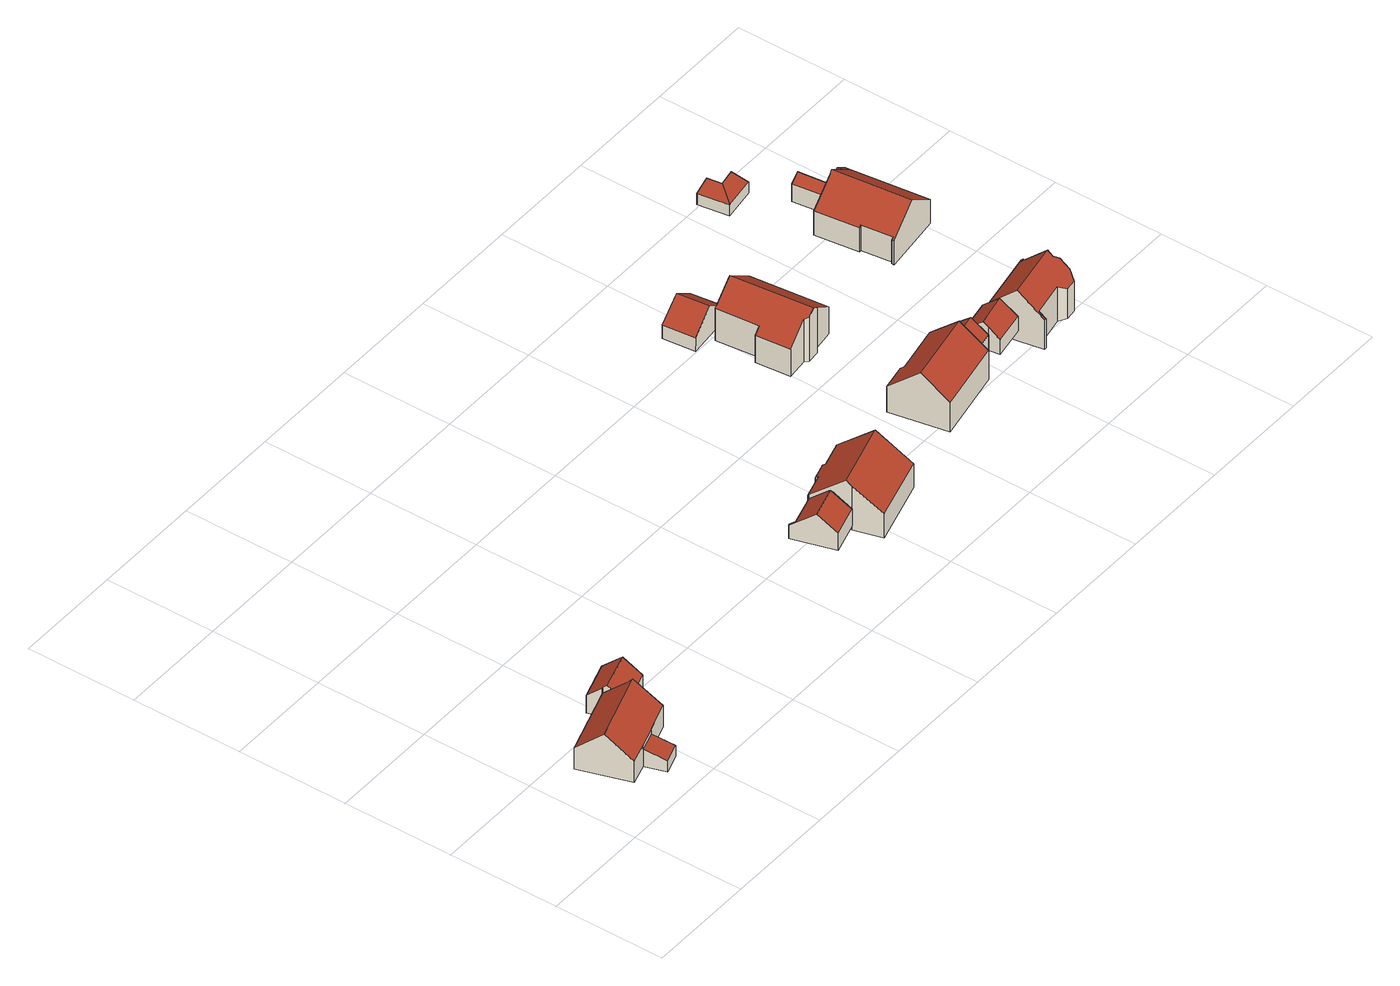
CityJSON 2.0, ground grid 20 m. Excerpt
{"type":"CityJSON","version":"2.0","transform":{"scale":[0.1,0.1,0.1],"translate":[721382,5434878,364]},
"CityObjects":{
"building1":{"type":"Building","attributes":{"Gemeindeschluessel":"09375181","HoeheDach":"379.720","HoeheGrund":"371.360","Methode":"2000","NiedrigsteTraufeDesGebaeudes":"373.615","Geometrietyp2DReferenz":"3000","measuredHeight":8.36,"function":"31001_1000","roofType":"3100","storeysAboveGround":1},"address":[{"Country":"Germany","Locality":"Pettendorf","ThoroughfareName":"Heidegasse 13"}],"geometry":[{"type":"Solid","lod":"2","boundaries":[[[[0,1,2,3]],[[4,5,6,7]],[[4,7,8,9,10,11,0,3,12,13]],[[14,15,2,1,16,17]],[[10,9,18,14,17]],[[19,20,21,22]],[[11,16,1,0]],[[6,5,19,22]],[[10,17,16,11]],[[18,21,20,23,24,15,14]],[[8,7,6,22,21]],[[8,21,18,9]],[[12,24,23,13]],[[4,13,23,20,19,5]],[[12,3,2,15,24]]]],"semantics":{"surfaces":[{"type":"WallSurface","Flaeche":"24.114","Z_MAX":"7.679","Z_MAX_ASL":"379.039","Z_MIN":"0.000","Z_MIN_ASL":"371.360"},{"type":"WallSurface","Flaeche":"8.427","Z_MAX":"2.258","Z_MAX_ASL":"373.618","Z_MIN":"0.000","Z_MIN_ASL":"371.360"},{"type":"GroundSurface","Flaeche":"145.870","Z_MAX":"0.000","Z_MAX_ASL":"371.360","Z_MIN":"0.000","Z_MIN_ASL":"371.360"},{"type":"RoofSurface","Dachneigung":"49.824","Dachorientierung":"342.139","Flaeche":"85.891","Z_MAX":"8.360","Z_MAX_ASL":"379.720","Z_MIN":"4.272","Z_MIN_ASL":"375.632"},{"type":"WallSurface","Flaeche":"61.226","Z_MAX":"8.360","Z_MAX_ASL":"379.720","Z_MIN":"0.000","Z_MIN_ASL":"371.360"},{"type":"WallSurface","Flaeche":"2.577","Z_MAX":"4.230","Z_MAX_ASL":"375.590","Z_MIN":"3.539","Z_MIN_ASL":"374.899"},{"type":"WallSurface","Flaeche":"1.527","Z_MAX":"4.273","Z_MAX_ASL":"375.633","Z_MIN":"0.000","Z_MIN_ASL":"371.360"},{"type":"RoofSurface","Dachneigung":"71.837","Dachorientierung":"162.022","Flaeche":"15.379","Z_MAX":"3.541","Z_MAX_ASL":"374.901","Z_MIN":"2.255","Z_MIN_ASL":"373.615"},{"type":"WallSurface","Flaeche":"56.423","Z_MAX":"4.273","Z_MAX_ASL":"375.633","Z_MIN":"0.000","Z_MIN_ASL":"371.360"},{"type":"RoofSurface","Dachneigung":"49.824","Dachorientierung":"162.139","Flaeche":"85.896","Z_MAX":"8.360","Z_MAX_ASL":"379.720","Z_MIN":"4.230","Z_MIN_ASL":"375.590"},{"type":"WallSurface","Flaeche":"11.554","Z_MAX":"4.268","Z_MAX_ASL":"375.628","Z_MIN":"0.000","Z_MIN_ASL":"371.360"},{"type":"WallSurface","Flaeche":"16.948","Z_MAX":"4.268","Z_MAX_ASL":"375.628","Z_MIN":"0.000","Z_MIN_ASL":"371.360"},{"type":"WallSurface","Flaeche":"24.977","Z_MAX":"4.304","Z_MAX_ASL":"375.664","Z_MIN":"0.000","Z_MIN_ASL":"371.360"},{"type":"WallSurface","Flaeche":"11.575","Z_MAX":"4.281","Z_MAX_ASL":"375.641","Z_MIN":"0.000","Z_MIN_ASL":"371.360"},{"type":"WallSurface","Flaeche":"36.884","Z_MAX":"8.360","Z_MAX_ASL":"379.720","Z_MIN":"0.000","Z_MIN_ASL":"371.360"}],"values":[[0,1,2,3,4,5,6,7,8,9,10,11,12,13,14]]}}]},
"building2":{"type":"Building","attributes":{"Gemeindeschluessel":"09375181","HoeheDach":"377.302","HoeheGrund":"371.050","Methode":"1000","NiedrigsteTraufeDesGebaeudes":"374.549","Geometrietyp2DReferenz":"3000","measuredHeight":6.25,"function":"31001_2463","roofType":"3100","storeysAboveGround":1},"geometry":[{"type":"Solid","lod":"2","boundaries":[[[[25,26,27,28,29,30]],[[31,32,33,34,35,36]],[[30,36,35,25]],[[26,37,38,27]],[[29,31,36,30]],[[28,32,31,29]],[[25,35,34,37,26]],[[38,37,34,33]],[[27,38,33,32,28]]]],"semantics":{"surfaces":[{"type":"GroundSurface","Flaeche":"46.655","Z_MAX":"0.000","Z_MAX_ASL":"371.050","Z_MIN":"0.000","Z_MIN_ASL":"371.050"},{"type":"RoofSurface","Dachneigung":"50.167","Dachorientierung":"342.011","Flaeche":"30.941","Z_MAX":"6.252","Z_MAX_ASL":"377.302","Z_MIN":"3.510","Z_MIN_ASL":"374.560"},{"type":"WallSurface","Flaeche":"25.528","Z_MAX":"3.510","Z_MAX_ASL":"374.560","Z_MIN":"0.000","Z_MIN_ASL":"371.050"},{"type":"WallSurface","Flaeche":"24.552","Z_MAX":"3.532","Z_MAX_ASL":"374.582","Z_MIN":"0.000","Z_MIN_ASL":"371.050"},{"type":"WallSurface","Flaeche":"11.673","Z_MAX":"5.639","Z_MAX_ASL":"376.689","Z_MIN":"0.000","Z_MIN_ASL":"371.050"},{"type":"WallSurface","Flaeche":"2.000","Z_MAX":"5.639","Z_MAX_ASL":"376.689","Z_MIN":"0.000","Z_MIN_ASL":"371.050"},{"type":"WallSurface","Flaeche":"31.996","Z_MAX":"6.252","Z_MAX_ASL":"377.302","Z_MIN":"0.000","Z_MIN_ASL":"371.050"},{"type":"RoofSurface","Dachneigung":"50.164","Dachorientierung":"162.010","Flaeche":"29.817","Z_MAX":"6.252","Z_MAX_ASL":"377.302","Z_MIN":"3.499","Z_MIN_ASL":"374.549"},{"type":"WallSurface","Flaeche":"20.490","Z_MAX":"6.252","Z_MAX_ASL":"377.302","Z_MIN":"0.000","Z_MIN_ASL":"371.050"}],"values":[[0,1,2,3,4,5,6,7,8]]}}]},
"building3":{"type":"Building","attributes":{"Gemeindeschluessel":"09375181","HoeheDach":"375.899","HoeheGrund":"369.750","Methode":"1000","NiedrigsteTraufeDesGebaeudes":"372.371","Geometrietyp2DReferenz":"3000","measuredHeight":6.15,"function":"31001_2000","roofType":"3100"},"geometry":[{"type":"Solid","lod":"2","boundaries":[[[[39,40,41,42]],[[43,44,42,41,45]],[[44,43,46,47]],[[48,46,43,45,49,50]],[[51,48,50,52]],[[44,47,51,52,39,42]],[[39,52,50,49,40]],[[41,40,49,45]],[[48,51,47,46]]]],"semantics":{"surfaces":[{"type":"WallSurface","Flaeche":"20.543","Z_MAX":"3.407","Z_MAX_ASL":"373.157","Z_MIN":"0.000","Z_MIN_ASL":"369.750"},{"type":"WallSurface","Flaeche":"36.453","Z_MAX":"6.149","Z_MAX_ASL":"375.899","Z_MIN":"0.000","Z_MIN_ASL":"369.750"},{"type":"WallSurface","Flaeche":"0.650","Z_MAX":"2.621","Z_MAX_ASL":"372.371","Z_MIN":"0.000","Z_MIN_ASL":"369.750"},{"type":"RoofSurface","Dachneigung":"51.910","Dachorientierung":"343.790","Flaeche":"27.095","Z_MAX":"6.149","Z_MAX_ASL":"375.899","Z_MIN":"2.621","Z_MIN_ASL":"372.371"},{"type":"WallSurface","Flaeche":"19.687","Z_MAX":"3.410","Z_MAX_ASL":"373.160","Z_MIN":"0.000","Z_MIN_ASL":"369.750"},{"type":"GroundSurface","Flaeche":"42.413","Z_MAX":"0.000","Z_MAX_ASL":"369.750","Z_MIN":"0.000","Z_MIN_ASL":"369.750"},{"type":"WallSurface","Flaeche":"33.418","Z_MAX":"6.149","Z_MAX_ASL":"375.899","Z_MIN":"0.000","Z_MIN_ASL":"369.750"},{"type":"RoofSurface","Dachneigung":"51.910","Dachorientierung":"163.792","Flaeche":"26.792","Z_MAX":"6.149","Z_MAX_ASL":"375.899","Z_MIN":"3.407","Z_MIN_ASL":"373.157"},{"type":"WallSurface","Flaeche":"3.004","Z_MAX":"3.402","Z_MAX_ASL":"373.152","Z_MIN":"0.000","Z_MIN_ASL":"369.750"}],"values":[[0,1,2,3,4,5,6,7,8]]}}]},
"building4":{"type":"Building","attributes":{"Gemeindeschluessel":"09375181","HoeheDach":"378.580","HoeheGrund":"368.962","Methode":"2000","NiedrigsteTraufeDesGebaeudes":"373.381","Geometrietyp2DReferenz":"3000","measuredHeight":9.62,"function":"31001_1000","roofType":"3100"},"address":[{"Country":"Germany","Locality":"Pettendorf","ThoroughfareName":"Alte Straße 37"}],"geometry":[{"type":"Solid","lod":"2","boundaries":[[[[53,54,55,56]],[[57,58,59,60]],[[61,62,63,64]],[[65,66,58,57]],[[59,58,66,67,68]],[[54,53,69,70]],[[71,60,59,68,72]],[[71,72,62,61]],[[73,63,62,72,68,67,69,53,56]],[[71,61,64,74,55,54,70,65,57,60]],[[73,74,64,63]],[[65,70,69,67,66]],[[74,73,56,55]]]],"semantics":{"surfaces":[{"type":"WallSurface","Flaeche":"2.327","Z_MAX":"4.807","Z_MAX_ASL":"373.769","Z_MIN":"0.000","Z_MIN_ASL":"368.962"},{"type":"WallSurface","Flaeche":"35.890","Z_MAX":"8.860","Z_MAX_ASL":"377.822","Z_MIN":"0.000","Z_MIN_ASL":"368.962"},{"type":"WallSurface","Flaeche":"22.154","Z_MAX":"4.826","Z_MAX_ASL":"373.788","Z_MIN":"0.000","Z_MIN_ASL":"368.962"},{"type":"WallSurface","Flaeche":"60.436","Z_MAX":"4.836","Z_MAX_ASL":"373.798","Z_MIN":"0.000","Z_MIN_ASL":"368.962"},{"type":"RoofSurface","Dachneigung":"52.483","Dachorientierung":"164.051","Flaeche":"98.071","Z_MAX":"9.618","Z_MAX_ASL":"378.580","Z_MIN":"4.836","Z_MIN_ASL":"373.798"},{"type":"WallSurface","Flaeche":"22.357","Z_MAX":"4.807","Z_MAX_ASL":"373.769","Z_MIN":"0.000","Z_MIN_ASL":"368.962"},{"type":"WallSurface","Flaeche":"53.041","Z_MAX":"9.618","Z_MAX_ASL":"378.580","Z_MIN":"0.000","Z_MIN_ASL":"368.962"},{"type":"WallSurface","Flaeche":"1.167","Z_MAX":"5.008","Z_MAX_ASL":"373.970","Z_MIN":"0.000","Z_MIN_ASL":"368.962"},{"type":"RoofSurface","Dachneigung":"52.489","Dachorientierung":"344.052","Flaeche":"100.563","Z_MAX":"9.618","Z_MAX_ASL":"378.580","Z_MIN":"4.419","Z_MIN_ASL":"373.381"},{"type":"GroundSurface","Flaeche":"157.561","Z_MAX":"0.000","Z_MAX_ASL":"368.962","Z_MIN":"0.000","Z_MIN_ASL":"368.962"},{"type":"WallSurface","Flaeche":"2.331","Z_MAX":"4.814","Z_MAX_ASL":"373.776","Z_MIN":"0.000","Z_MIN_ASL":"368.962"},{"type":"WallSurface","Flaeche":"90.270","Z_MAX":"9.618","Z_MAX_ASL":"378.580","Z_MIN":"0.000","Z_MIN_ASL":"368.962"},{"type":"WallSurface","Flaeche":"14.265","Z_MAX":"4.426","Z_MAX_ASL":"373.388","Z_MIN":"0.000","Z_MIN_ASL":"368.962"}],"values":[[0,1,2,3,4,5,6,7,8,9,10,11,12]]}}]},
"building5":{"type":"Building","attributes":{"Gemeindeschluessel":"09375181","HoeheDach":"375.940","HoeheGrund":"366.040","Methode":"2000","NiedrigsteTraufeDesGebaeudes":"371.107","Geometrietyp2DReferenz":"3000","measuredHeight":9.9,"function":"31001_1000","roofType":"3100"},"address":[{"Country":"Germany","Locality":"Pettendorf","ThoroughfareName":"Alte Straße 35"}],"geometry":[{"type":"Solid","lod":"2","boundaries":[[[[75,76,77,78]],[[79,80,81,82,83]],[[84,85,86,87,80,79,75,78]],[[87,88,81,80]],[[89,90,82,81,88,91,92]],[[79,83,76,75]],[[85,92,91,86]],[[89,84,78,77,90]],[[84,89,92,85]],[[77,76,83,82,90]],[[86,91,88,87]]]],"semantics":{"surfaces":[{"type":"WallSurface","Flaeche":"77.297","Z_MAX":"5.742","Z_MAX_ASL":"371.782","Z_MIN":"0.000","Z_MIN_ASL":"366.040"},{"type":"WallSurface","Flaeche":"50.909","Z_MAX":"9.900","Z_MAX_ASL":"375.940","Z_MIN":"0.000","Z_MIN_ASL":"366.040"},{"type":"GroundSurface","Flaeche":"137.797","Z_MAX":"0.000","Z_MAX_ASL":"366.040","Z_MIN":"0.000","Z_MIN_ASL":"366.040"},{"type":"WallSurface","Flaeche":"6.062","Z_MAX":"6.526","Z_MAX_ASL":"372.566","Z_MIN":"0.000","Z_MIN_ASL":"366.040"},{"type":"RoofSurface","Dachneigung":"50.036","Dachorientierung":"348.987","Flaeche":"92.663","Z_MAX":"9.900","Z_MAX_ASL":"375.940","Z_MIN":"5.067","Z_MIN_ASL":"371.107"},{"type":"WallSurface","Flaeche":"20.972","Z_MAX":"8.253","Z_MAX_ASL":"374.293","Z_MIN":"0.000","Z_MIN_ASL":"366.040"},{"type":"WallSurface","Flaeche":"4.035","Z_MAX":"5.700","Z_MAX_ASL":"371.740","Z_MIN":"0.000","Z_MIN_ASL":"366.040"},{"type":"WallSurface","Flaeche":"81.955","Z_MAX":"9.900","Z_MAX_ASL":"375.940","Z_MIN":"0.000","Z_MIN_ASL":"366.040"},{"type":"WallSurface","Flaeche":"23.862","Z_MAX":"5.073","Z_MAX_ASL":"371.113","Z_MIN":"0.000","Z_MIN_ASL":"366.040"},{"type":"RoofSurface","Dachneigung":"50.036","Dachorientierung":"168.992","Flaeche":"87.127","Z_MAX":"9.900","Z_MAX_ASL":"375.940","Z_MIN":"5.742","Z_MIN_ASL":"371.782"},{"type":"WallSurface","Flaeche":"49.892","Z_MAX":"5.700","Z_MAX_ASL":"371.740","Z_MIN":"0.000","Z_MIN_ASL":"366.040"}],"values":[[0,1,2,3,4,5,6,7,8,9,10]]}}]},
"building6":{"type":"Building","attributes":{"Gemeindeschluessel":"09375181","HoeheDach":"371.763","HoeheGrund":"365.850","Methode":"1000","NiedrigsteTraufeDesGebaeudes":"368.637","Geometrietyp2DReferenz":"3000","measuredHeight":5.91,"function":"31001_2000","roofType":"3100"},"geometry":[{"type":"Solid","lod":"2","boundaries":[[[[93,94,95,96]],[[97,93,96,98]],[[99,98,96,95,100]],[[100,95,94,101]],[[102,97,98,99]],[[101,94,93,97,102]],[[99,100,101,102]]]],"semantics":{"surfaces":[{"type":"RoofSurface","Dachneigung":"53.602","Dachorientierung":"84.027","Flaeche":"30.861","Z_MAX":"5.913","Z_MAX_ASL":"371.763","Z_MIN":"2.787","Z_MIN_ASL":"368.637"},{"type":"RoofSurface","Dachneigung":"53.606","Dachorientierung":"264.029","Flaeche":"30.865","Z_MAX":"5.913","Z_MAX_ASL":"371.763","Z_MIN":"2.795","Z_MIN_ASL":"368.645"},{"type":"WallSurface","Flaeche":"36.862","Z_MAX":"5.913","Z_MAX_ASL":"371.763","Z_MIN":"0.000","Z_MIN_ASL":"365.850"},{"type":"WallSurface","Flaeche":"16.409","Z_MAX":"2.802","Z_MAX_ASL":"368.652","Z_MIN":"0.000","Z_MIN_ASL":"365.850"},{"type":"WallSurface","Flaeche":"16.417","Z_MAX":"2.795","Z_MAX_ASL":"368.645","Z_MIN":"0.000","Z_MIN_ASL":"365.850"},{"type":"WallSurface","Flaeche":"36.807","Z_MAX":"5.913","Z_MAX_ASL":"371.763","Z_MIN":"0.000","Z_MIN_ASL":"365.850"},{"type":"GroundSurface","Flaeche":"49.685","Z_MAX":"0.000","Z_MAX_ASL":"365.850","Z_MIN":"0.000","Z_MIN_ASL":"365.850"}],"values":[[0,1,2,3,4,5,6]]}}]},
"building7":{"type":"Building","attributes":{"Gemeindeschluessel":"09375181","HoeheDach":"375.680","HoeheGrund":"365.870","Methode":"2000","NiedrigsteTraufeDesGebaeudes":"371.348","Geometrietyp2DReferenz":"3000","measuredHeight":9.81,"function":"31001_1000","roofType":"3100"},"address":[{"Country":"Germany","Locality":"Pettendorf","ThoroughfareName":"Alte Straße 30"}],"geometry":[{"type":"Solid","lod":"2","boundaries":[[[[103,104,105,106]],[[107,108,109,110]],[[111,112,113,114]],[[115,116,117,118]],[[106,105,116,115]],[[118,117,108,107]],[[119,120,121,113,112,122]],[[116,105,104,119,122,109,108,117]],[[114,113,121,123]],[[110,109,122,112,111]],[[124,120,119,104,103]],[[110,111,114,123,124,103,106,115,118,107]],[[123,121,120,124]]]],"semantics":{"surfaces":[{"type":"WallSurface","Flaeche":"6.943","Z_MAX":"8.805","Z_MAX_ASL":"374.675","Z_MIN":"0.000","Z_MIN_ASL":"365.870"},{"type":"WallSurface","Flaeche":"50.648","Z_MAX":"6.469","Z_MAX_ASL":"372.339","Z_MIN":"0.000","Z_MIN_ASL":"365.870"},{"type":"WallSurface","Flaeche":"77.352","Z_MAX":"5.488","Z_MAX_ASL":"371.358","Z_MIN":"0.000","Z_MIN_ASL":"365.870"},{"type":"WallSurface","Flaeche":"34.236","Z_MAX":"5.487","Z_MAX_ASL":"371.357","Z_MIN":"0.000","Z_MIN_ASL":"365.870"},{"type":"WallSurface","Flaeche":"27.832","Z_MAX":"8.505","Z_MAX_ASL":"374.375","Z_MIN":"0.000","Z_MIN_ASL":"365.870"},{"type":"WallSurface","Flaeche":"7.606","Z_MAX":"6.455","Z_MAX_ASL":"372.325","Z_MIN":"0.000","Z_MIN_ASL":"365.870"},{"type":"RoofSurface","Dachneigung":"52.748","Dachorientierung":"83.867","Flaeche":"101.747","Z_MAX":"9.810","Z_MAX_ASL":"375.680","Z_MIN":"5.488","Z_MIN_ASL":"371.358"},{"type":"RoofSurface","Dachneigung":"52.750","Dachorientierung":"263.871","Flaeche":"89.398","Z_MAX":"9.810","Z_MAX_ASL":"375.680","Z_MIN":"5.478","Z_MIN_ASL":"371.348"},{"type":"WallSurface","Flaeche":"30.649","Z_MAX":"8.759","Z_MAX_ASL":"374.629","Z_MIN":"0.000","Z_MIN_ASL":"365.870"},{"type":"WallSurface","Flaeche":"79.222","Z_MAX":"9.810","Z_MAX_ASL":"375.680","Z_MIN":"0.000","Z_MIN_ASL":"365.870"},{"type":"WallSurface","Flaeche":"22.390","Z_MAX":"9.810","Z_MAX_ASL":"375.680","Z_MIN":"0.000","Z_MIN_ASL":"365.870"},{"type":"GroundSurface","Flaeche":"152.148","Z_MAX":"0.000","Z_MAX_ASL":"365.870","Z_MIN":"0.000","Z_MIN_ASL":"365.870"},{"type":"WallSurface","Flaeche":"7.049","Z_MAX":"8.995","Z_MAX_ASL":"374.865","Z_MIN":"0.000","Z_MIN_ASL":"365.870"}],"values":[[0,1,2,3,4,5,6,7,8,9,10,11,12]]}}]},
"building8":{"type":"Building","attributes":{"Gemeindeschluessel":"09375181","HoeheDach":"371.569","HoeheGrund":"365.910","Methode":"1000","NiedrigsteTraufeDesGebaeudes":"369.179","Geometrietyp2DReferenz":"3000","measuredHeight":5.66,"function":"31001_2000","roofType":"3100"},"geometry":[{"type":"Solid","lod":"2","boundaries":[[[[125,126,127,128,129]],[[129,130,131,125]],[[132,133,134,135]],[[125,131,134,133,126]],[[127,132,135,136,128]],[[135,134,131,130,136]],[[126,133,132,127]],[[128,136,130,129]]]],"semantics":{"surfaces":[{"type":"GroundSurface","Flaeche":"35.732","Z_MAX":"0.000","Z_MAX_ASL":"365.910","Z_MIN":"0.000","Z_MIN_ASL":"365.910"},{"type":"WallSurface","Flaeche":"8.455","Z_MAX":"4.916","Z_MAX_ASL":"370.826","Z_MIN":"0.000","Z_MIN_ASL":"365.910"},{"type":"RoofSurface","Dachneigung":"51.476","Dachorientierung":"169.273","Flaeche":"22.818","Z_MAX":"5.659","Z_MAX_ASL":"371.569","Z_MIN":"3.269","Z_MIN_ASL":"369.179"},{"type":"WallSurface","Flaeche":"18.334","Z_MAX":"5.659","Z_MAX_ASL":"371.569","Z_MIN":"0.000","Z_MIN_ASL":"365.910"},{"type":"WallSurface","Flaeche":"26.762","Z_MAX":"5.659","Z_MAX_ASL":"371.569","Z_MIN":"0.000","Z_MIN_ASL":"365.910"},{"type":"RoofSurface","Dachneigung":"51.471","Dachorientierung":"349.270","Flaeche":"22.860","Z_MAX":"5.659","Z_MAX_ASL":"371.569","Z_MIN":"3.272","Z_MIN_ASL":"369.182"},{"type":"WallSurface","Flaeche":"19.457","Z_MAX":"3.275","Z_MAX_ASL":"369.185","Z_MIN":"0.000","Z_MIN_ASL":"365.910"},{"type":"WallSurface","Flaeche":"19.529","Z_MAX":"3.272","Z_MAX_ASL":"369.182","Z_MIN":"0.000","Z_MIN_ASL":"365.910"}],"values":[[0,1,2,3,4,5,6,7]]}}]},
"building9":{"type":"Building","attributes":{"Gemeindeschluessel":"09375181","HoeheDach":"371.533","HoeheGrund":"366.110","Methode":"1000","NiedrigsteTraufeDesGebaeudes":"368.970","Geometrietyp2DReferenz":"3000","measuredHeight":5.42,"function":"31001_2000","roofType":"3100"},"geometry":[{"type":"Solid","lod":"2","boundaries":[[[[137,138,139,140]],[[141,142,143,144]],[[143,142,145,146,147]],[[147,146,148,139,138]],[[144,143,147,138,137]],[[140,139,148,149]],[[149,148,146,145,150]],[[149,150,141,144,137,140]],[[150,145,142,141]]]],"semantics":{"surfaces":[{"type":"WallSurface","Flaeche":"17.336","Z_MAX":"2.861","Z_MAX_ASL":"368.971","Z_MIN":"0.000","Z_MIN_ASL":"366.110"},{"type":"WallSurface","Flaeche":"7.723","Z_MAX":"4.623","Z_MAX_ASL":"370.733","Z_MIN":"0.000","Z_MIN_ASL":"366.110"},{"type":"RoofSurface","Dachneigung":"49.493","Dachorientierung":"169.115","Flaeche":"23.947","Z_MAX":"5.423","Z_MAX_ASL":"371.533","Z_MIN":"2.860","Z_MIN_ASL":"368.970"},{"type":"RoofSurface","Dachneigung":"49.496","Dachorientierung":"349.108","Flaeche":"23.916","Z_MAX":"5.423","Z_MAX_ASL":"371.533","Z_MIN":"2.860","Z_MIN_ASL":"368.970"},{"type":"WallSurface","Flaeche":"17.123","Z_MAX":"5.423","Z_MAX_ASL":"371.533","Z_MIN":"0.000","Z_MIN_ASL":"366.110"},{"type":"WallSurface","Flaeche":"3.866","Z_MAX":"3.845","Z_MAX_ASL":"369.955","Z_MIN":"0.000","Z_MIN_ASL":"366.110"},{"type":"WallSurface","Flaeche":"20.988","Z_MAX":"5.423","Z_MAX_ASL":"371.533","Z_MIN":"0.000","Z_MIN_ASL":"366.110"},{"type":"GroundSurface","Flaeche":"36.393","Z_MAX":"0.000","Z_MAX_ASL":"366.110","Z_MIN":"0.000","Z_MIN_ASL":"366.110"},{"type":"WallSurface","Flaeche":"17.361","Z_MAX":"2.860","Z_MAX_ASL":"368.970","Z_MIN":"0.000","Z_MIN_ASL":"366.110"}],"values":[[0,1,2,3,4,5,6,7,8]]}}]},
"building10":{"type":"Building","attributes":{"Gemeindeschluessel":"09375181","HoeheDach":"374.060","HoeheGrund":"364.080","Methode":"2000","NiedrigsteTraufeDesGebaeudes":"369.973","Geometrietyp2DReferenz":"3000","measuredHeight":9.98,"function":"31001_1000","roofType":"3100"},"address":[{"Country":"Germany","Locality":"Pettendorf","ThoroughfareName":"Alte Straße 33"}],"geometry":[{"type":"Solid","lod":"2","boundaries":[[[[151,152,153,154]],[[155,156,157,158]],[[158,159,160,161,151,154,162,163,164,165,166,167,168,155]],[[163,169,170,164]],[[160,171,172,161]],[[166,165,173,174,148,167]],[[168,175,156,155]],[[164,170,173,165]],[[161,172,152,151]],[[162,176,169,163]],[[158,157,177,178,159]],[[159,178,171,160]],[[154,153,176,162]],[[167,148,175,168]],[[174,177,157,156,175,148]],[[173,170,169,176,153,152,172,171,178,177,174]]]],"semantics":{"surfaces":[{"type":"WallSurface","Flaeche":"11.980","Z_MAX":"5.894","Z_MAX_ASL":"369.974","Z_MIN":"0.000","Z_MIN_ASL":"364.080"},{"type":"WallSurface","Flaeche":"3.135","Z_MAX":"6.211","Z_MAX_ASL":"370.291","Z_MIN":"0.000","Z_MIN_ASL":"364.080"},{"type":"GroundSurface","Flaeche":"91.813","Z_MAX":"0.000","Z_MAX_ASL":"364.080","Z_MIN":"0.000","Z_MIN_ASL":"364.080"},{"type":"WallSurface","Flaeche":"7.654","Z_MAX":"6.937","Z_MAX_ASL":"371.017","Z_MIN":"0.000","Z_MIN_ASL":"364.080"},{"type":"WallSurface","Flaeche":"13.631","Z_MAX":"8.523","Z_MAX_ASL":"372.603","Z_MIN":"0.000","Z_MIN_ASL":"364.080"},{"type":"WallSurface","Flaeche":"74.317","Z_MAX":"9.980","Z_MAX_ASL":"374.060","Z_MIN":"0.000","Z_MIN_ASL":"364.080"},{"type":"WallSurface","Flaeche":"2.201","Z_MAX":"6.211","Z_MAX_ASL":"370.291","Z_MIN":"0.000","Z_MIN_ASL":"364.080"},{"type":"WallSurface","Flaeche":"2.145","Z_MAX":"5.900","Z_MAX_ASL":"369.980","Z_MIN":"0.000","Z_MIN_ASL":"364.080"},{"type":"WallSurface","Flaeche":"11.230","Z_MAX":"6.990","Z_MAX_ASL":"371.070","Z_MIN":"0.000","Z_MIN_ASL":"364.080"},{"type":"WallSurface","Flaeche":"43.613","Z_MAX":"6.937","Z_MAX_ASL":"371.017","Z_MIN":"0.000","Z_MIN_ASL":"364.080"},{"type":"WallSurface","Flaeche":"43.823","Z_MAX":"9.980","Z_MAX_ASL":"374.060","Z_MIN":"0.000","Z_MIN_ASL":"364.080"},{"type":"WallSurface","Flaeche":"9.435","Z_MAX":"9.177","Z_MAX_ASL":"373.257","Z_MIN":"0.000","Z_MIN_ASL":"364.080"},{"type":"WallSurface","Flaeche":"11.263","Z_MAX":"6.933","Z_MAX_ASL":"371.013","Z_MIN":"0.000","Z_MIN_ASL":"364.080"},{"type":"WallSurface","Flaeche":"64.970","Z_MAX":"5.894","Z_MAX_ASL":"369.974","Z_MIN":"0.000","Z_MIN_ASL":"364.080"},{"type":"RoofSurface","Dachneigung":"48.898","Dachorientierung":"349.286","Flaeche":"65.467","Z_MAX":"9.980","Z_MAX_ASL":"374.060","Z_MIN":"5.894","Z_MIN_ASL":"369.974"},{"type":"RoofSurface","Dachneigung":"48.905","Dachorientierung":"169.286","Flaeche":"56.375","Z_MAX":"9.980","Z_MAX_ASL":"374.060","Z_MIN":"5.893","Z_MIN_ASL":"369.973"}],"values":[[0,1,2,3,4,5,6,7,8,9,10,11,12,13,14,15]]}}]},
"building11":{"type":"Building","attributes":{"Gemeindeschluessel":"09375181","HoeheDach":"367.981","HoeheGrund":"365.030","Methode":"2000","NiedrigsteTraufeDesGebaeudes":"367.212","Geometrietyp2DReferenz":"3000","measuredHeight":2.95,"function":"51009_1610","roofType":"2100"},"geometry":[{"type":"Solid","lod":"2","boundaries":[[[[179,180,181,182]],[[183,184,185,186]],[[183,186,187,188]],[[189,190,185,184,179,182]],[[180,179,184,183]],[[188,189,182,181]],[[190,187,186,185]],[[180,183,188,181]],[[187,190,189,188]]]],"semantics":{"surfaces":[{"type":"WallSurface","Flaeche":"7.825","Z_MAX":"2.951","Z_MAX_ASL":"367.981","Z_MIN":"0.000","Z_MIN_ASL":"365.030"},{"type":"WallSurface","Flaeche":"7.679","Z_MAX":"2.947","Z_MAX_ASL":"367.977","Z_MIN":"0.000","Z_MIN_ASL":"365.030"},{"type":"RoofSurface","Dachneigung":"76.020","Dachorientierung":"261.425","Flaeche":"13.046","Z_MAX":"2.947","Z_MAX_ASL":"367.977","Z_MIN":"2.182","Z_MIN_ASL":"367.212"},{"type":"GroundSurface","Flaeche":"26.408","Z_MAX":"0.000","Z_MAX_ASL":"365.030","Z_MIN":"0.000","Z_MIN_ASL":"365.030"},{"type":"WallSurface","Flaeche":"8.821","Z_MAX":"2.951","Z_MAX_ASL":"367.981","Z_MIN":"0.000","Z_MIN_ASL":"365.030"},{"type":"WallSurface","Flaeche":"13.225","Z_MAX":"2.183","Z_MAX_ASL":"367.213","Z_MIN":"0.000","Z_MIN_ASL":"365.030"},{"type":"WallSurface","Flaeche":"7.841","Z_MAX":"2.944","Z_MAX_ASL":"367.974","Z_MIN":"0.000","Z_MIN_ASL":"365.030"},{"type":"RoofSurface","Dachneigung":"75.856","Dachorientierung":"171.528","Flaeche":"14.179","Z_MAX":"2.951","Z_MAX_ASL":"367.981","Z_MIN":"2.182","Z_MIN_ASL":"367.212"},{"type":"WallSurface","Flaeche":"12.313","Z_MAX":"2.182","Z_MAX_ASL":"367.212","Z_MIN":"0.000","Z_MIN_ASL":"365.030"}],"values":[[0,1,2,3,4,5,6,7,8]]}}]},
"building12":{"type":"Building","attributes":{"Gemeindeschluessel":"09375181","HoeheDach":"373.258","HoeheGrund":"364.370","Methode":"1000","NiedrigsteTraufeDesGebaeudes":"369.227","Geometrietyp2DReferenz":"3000","measuredHeight":8.89,"function":"31001_1000","roofType":"3100","storeysAboveGround":1},"address":[{"Country":"Germany","Locality":"Pettendorf","ThoroughfareName":"Alte Straße 28"}],"geometry":[{"type":"Solid","lod":"2","boundaries":[[[[191,192,193,194]],[[195,196,197,198]],[[199,200,201,202]],[[203,204,196,195]],[[205,206,204,203]],[[204,206,201,200,207,191,194,197,196]],[[198,197,194,193,208]],[[202,201,206,205]],[[209,192,191,207,210]],[[198,208,209,210,199,202,205,203,195]],[[208,193,192,209]],[[210,207,200,199]]]],"semantics":{"surfaces":[{"type":"RoofSurface","Dachneigung":"53.853","Dachorientierung":"83.120","Flaeche":"96.157","Z_MAX":"8.888","Z_MAX_ASL":"373.258","Z_MIN":"4.857","Z_MIN_ASL":"369.227"},{"type":"WallSurface","Flaeche":"32.989","Z_MAX":"8.472","Z_MAX_ASL":"372.842","Z_MIN":"0.000","Z_MIN_ASL":"364.370"},{"type":"WallSurface","Flaeche":"1.807","Z_MAX":"5.129","Z_MAX_ASL":"369.499","Z_MIN":"0.000","Z_MIN_ASL":"364.370"},{"type":"WallSurface","Flaeche":"39.236","Z_MAX":"4.857","Z_MAX_ASL":"369.227","Z_MIN":"0.000","Z_MIN_ASL":"364.370"},{"type":"WallSurface","Flaeche":"1.856","Z_MAX":"5.128","Z_MAX_ASL":"369.498","Z_MIN":"0.000","Z_MIN_ASL":"364.370"},{"type":"RoofSurface","Dachneigung":"53.853","Dachorientierung":"263.120","Flaeche":"93.809","Z_MAX":"8.888","Z_MAX_ASL":"373.258","Z_MIN":"4.857","Z_MIN_ASL":"369.227"},{"type":"WallSurface","Flaeche":"42.866","Z_MAX":"8.888","Z_MAX_ASL":"373.258","Z_MIN":"0.000","Z_MIN_ASL":"364.370"},{"type":"WallSurface","Flaeche":"28.665","Z_MAX":"5.129","Z_MAX_ASL":"369.499","Z_MIN":"0.000","Z_MIN_ASL":"364.370"},{"type":"WallSurface","Flaeche":"75.818","Z_MAX":"8.888","Z_MAX_ASL":"373.258","Z_MIN":"0.000","Z_MIN_ASL":"364.370"},{"type":"GroundSurface","Flaeche":"153.404","Z_MAX":"0.000","Z_MAX_ASL":"364.370","Z_MIN":"0.000","Z_MIN_ASL":"364.370"},{"type":"WallSurface","Flaeche":"68.187","Z_MAX":"4.857","Z_MAX_ASL":"369.227","Z_MIN":"0.000","Z_MIN_ASL":"364.370"},{"type":"WallSurface","Flaeche":"2.099","Z_MAX":"4.865","Z_MAX_ASL":"369.235","Z_MIN":"0.000","Z_MIN_ASL":"364.370"}],"values":[[0,1,2,3,4,5,6,7,8,9,10,11]]}}]},
"building13":{"type":"Building","attributes":{"Gemeindeschluessel":"09375181","HoeheDach":"370.820","HoeheGrund":"364.490","Methode":"2000","NiedrigsteTraufeDesGebaeudes":"367.976","Geometrietyp2DReferenz":"3000","measuredHeight":6.33,"function":"51009_1610","roofType":"3100"},"geometry":[{"type":"Solid","lod":"2","boundaries":[[[[211,212,193,213]],[[214,213,193,215,216]],[[217,218,214,216]],[[218,217,219,220]],[[221,222,220,219]],[[214,218,220,222,211,213]],[[211,222,221,223,212]],[[221,219,217,216,215,223]],[[215,193,212,223]]]],"semantics":{"surfaces":[{"type":"WallSurface","Flaeche":"4.484","Z_MAX":"4.750","Z_MAX_ASL":"369.240","Z_MIN":"0.000","Z_MIN_ASL":"364.490"},{"type":"WallSurface","Flaeche":"31.251","Z_MAX":"6.330","Z_MAX_ASL":"370.820","Z_MIN":"0.000","Z_MIN_ASL":"364.490"},{"type":"WallSurface","Flaeche":"23.198","Z_MAX":"3.486","Z_MAX_ASL":"367.976","Z_MIN":"0.000","Z_MIN_ASL":"364.490"},{"type":"WallSurface","Flaeche":"6.866","Z_MAX":"4.705","Z_MAX_ASL":"369.195","Z_MIN":"0.000","Z_MIN_ASL":"364.490"},{"type":"WallSurface","Flaeche":"26.991","Z_MAX":"4.705","Z_MAX_ASL":"369.195","Z_MIN":"0.000","Z_MIN_ASL":"364.490"},{"type":"GroundSurface","Flaeche":"15.126","Z_MAX":"0.000","Z_MAX_ASL":"364.490","Z_MIN":"0.000","Z_MIN_ASL":"364.490"},{"type":"WallSurface","Flaeche":"24.595","Z_MAX":"6.330","Z_MAX_ASL":"370.820","Z_MIN":"0.000","Z_MIN_ASL":"364.490"},{"type":"RoofSurface","Dachneigung":"53.979","Dachorientierung":"262.982","Flaeche":"16.184","Z_MAX":"6.330","Z_MAX_ASL":"370.820","Z_MIN":"3.486","Z_MIN_ASL":"367.976"},{"type":"RoofSurface","Dachneigung":"53.974","Dachorientierung":"82.997","Flaeche":"2.516","Z_MAX":"6.330","Z_MAX_ASL":"370.820","Z_MIN":"4.748","Z_MIN_ASL":"369.238"}],"values":[[0,1,2,3,4,5,6,7,8]]}}]}
},
"vertices":[
[134,161,74],[134,161,116],[146,122,150],[146,122,74],[121,13,74],[121,13,96],[85,1,96],[85,1,74],[73,39,74],[35,27,74],[5,119,74],[131,160,74],[164,69,74],[108,51,74],[20,73,157],[149,115,157],[131,160,116],[5,119,116],[35,27,116],[108,50,109],[108,50,116],[73,39,116],[73,39,109],[108,51,116],[164,69,117],
[192,206,71],[213,144,71],[146,122,71],[134,161,71],[131,160,71],[123,184,71],[131,160,127],[134,161,127],[136,154,133],[203,175,133],[192,206,106],[123,184,106],[213,144,106],[146,122,105],
[724,130,58],[724,130,92],[666,113,92],[666,113,58],[644,190,84],[644,190,58],[657,147,119],[647,191,84],[647,191,58],[650,181,92],[715,164,119],[705,197,92],[650,181,58],[705,197,58],
[779,221,98],[779,221,50],[778,226,50],[778,226,94],[739,80,50],[739,80,98],[724,130,138],[724,130,50],[704,199,50],[704,199,98],[749,212,98],[749,212,50],[859,114,50],[859,114,98],[842,174,146],[722,139,146],[824,234,98],[824,234,50],[705,197,50],[705,197,100],[747,217,94],[747,217,50],
[1156,194,20],[1156,194,78],[1024,168,78],[1024,168,20],[1150,223,20],[1139,282,20],[1139,282,86],[1146,242,119],[1150,223,103],[1003,273,20],[1049,282,20],[1051,275,20],[1137,292,20],[1137,292,77],[1003,273,71],[1014,217,119],[1051,275,77],[1049,282,71],
[985,595,78],[1027,599,47],[1021,658,46],[979,653,78],[943,590,46],[937,649,46],[937,649,19],[1021,658,19],[1027,599,19],[943,590,19],
[1027,438,19],[1027,438,107],[1022,444,104],[1022,444,19],[989,504,19],[989,504,83],[981,581,83],[981,581,19],[1081,592,19],[1081,592,74],[1096,452,74],[1096,452,19],[983,440,19],[983,440,73],[976,502,74],[976,502,19],[1040,439,117],[1051,440,109],[1053,447,106],[1024,586,117],[1053,447,19],[1051,440,19],
[1201,273,19],[1209,234,19],[1150,223,19],[1139,282,19],[1197,293,19],[1197,293,52],[1201,273,68],[1150,223,52],[1209,234,52],[1203,263,76],[1144,252,76],[1139,282,52],
[1201,273,21],[1201,273,50],[1261,284,50],[1261,284,21],[1212,214,21],[1212,214,50],[1209,234,67],[1209,234,21],[1272,225,50],[1266,255,75],[1207,243,75],[1263,273,60],[1263,273,21],[1272,225,21],
[1379,199,1],[1379,199,60],[1359,196,60],[1359,196,1],[1372,290,1],[1372,290,63],[1367,289,63],[1367,289,1],[1376,237,1],[1385,231,1],[1388,214,1],[1344,205,1],[1282,193,1],[1284,181,1],[1281,181,1],[1272,225,1],[1263,273,1],[1371,293,1],[1282,193,70],[1284,181,60],[1385,231,86],[1388,214,71],[1281,181,60],[1272,227,101],[1371,293,60],[1344,205,70],[1375,246,101],[1376,237,93],
[1290,782,10],[1290,782,40],[1294,752,32],[1294,752,10],[1260,777,40],[1260,777,10],[1256,803,10],[1256,803,40],[1226,799,32],[1234,743,32],[1234,743,10],[1226,799,10],
[1353,486,93],[1408,493,52],[1391,632,52],[1336,626,93],[1281,619,4],[1281,619,52],[1331,625,88],[1331,625,4],[1298,484,4],[1298,484,52],[1302,484,55],[1302,484,4],[1291,539,4],[1291,539,52],[1295,540,4],[1295,540,55],[1298,479,52],[1391,632,4],[1408,493,4],[1298,479,4],
[1390,641,5],[1390,641,52],[1391,632,5],[1331,625,5],[1370,630,68],[1331,625,40],[1322,691,40],[1322,691,5],[1339,693,52],[1339,693,5],[1346,636,52],[1346,636,5],[1368,639,68]
]}
